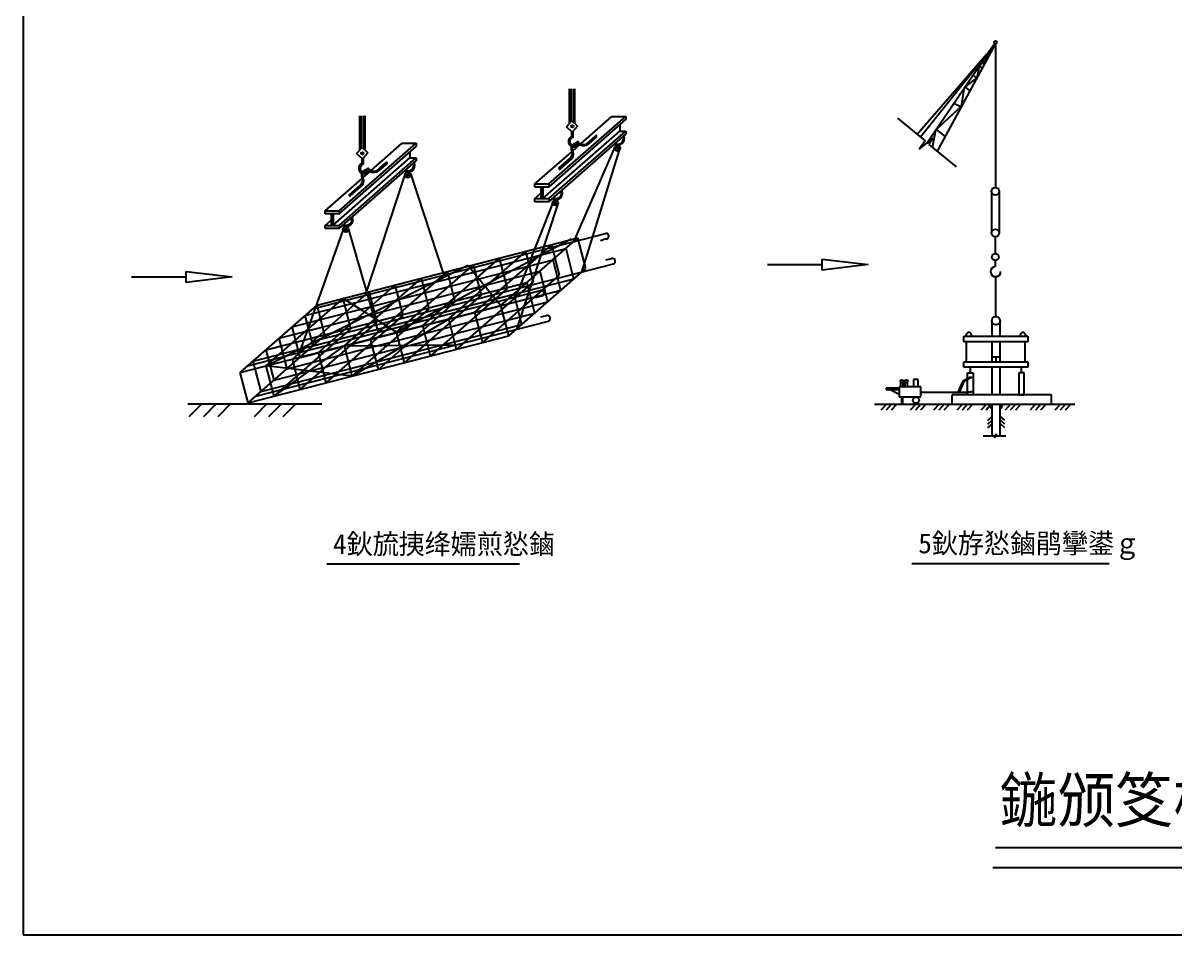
# Model space of a CAD drawing. Header units: metres. Extents: x 0 to 285, y 0 to 202.
# Drawn here: x 0 to 129.4, y 0 to 102.5 of the extents above; entities that cross this region are included whole.
import ezdxf

# ---------------------------------------------------------------- set-up
doc = ezdxf.new("R2010")
doc.units = ezdxf.units.M
doc.layers.add(' ', color=7, linetype='Continuous')

msp = doc.modelspace()

# ---------------------------------------------------------------- linework, layer by layer
at = {"layer": ' '}
for p, q in [((34.13, 41.7), (55.78, 41.7)), ((99.85, 41.76), (122.05, 41.76))]:
    msp.add_line(p, q, dxfattribs=at)
for p, q in [((0, 201.6), (0, 0)), ((101.55, 88.98), (109.15, 100.19)), ((109.25, 100.1), (102.72, 88.08)), ((109.28, 100.09), (109.28, 84)), ((100.45, 89.99), (108.35, 99.06)), ((100.86, 89.67), (108.35, 99.06)), ((108.23, 98.31), (107.95, 98.49)), ((108.28, 98.39), (108.54, 99.36)), ((108.54, 99.36), (108.71, 99.19)), ((107.2, 96.33), (107.47, 97.71)), ((107.47, 97.71), (108.28, 98.32)), ((107.47, 97.71), (107.77, 97.38)), ((105.8, 95.25), (107.2, 96.33)), ((107.19, 96.32), (106.72, 96.6)), ((61.41, 91.21), (61.41, 95.07)), ((61.41, 94.79), (61.58, 94.95)), ((61.41, 94.56), (61.58, 94.72)), ((61.58, 91.39), (61.58, 95.07)), ((61.84, 91.39), (61.84, 95.07)), ((61.84, 94.79), (62, 94.95)), ((61.84, 94.56), (62, 94.72)), ((62, 91.21), (62, 95.07)), ((105.46, 93.13), (105.8, 95.25)), ((105.84, 95.31), (106.4, 94.85)), ((61.41, 94.33), (61.58, 94.48)), ((61.41, 94.1), (61.58, 94.25)), ((61.41, 93.86), (61.58, 94.02)), ((61.41, 93.63), (61.58, 93.79)), ((61.41, 93.4), (61.58, 93.55)), ((61.41, 93.17), (61.58, 93.32)), ((61.84, 94.33), (62, 94.48)), ((61.84, 94.1), (62, 94.25)), ((61.84, 93.86), (62, 94.02)), ((61.84, 93.63), (62, 93.79)), ((61.84, 93.4), (62, 93.55)), ((61.84, 93.17), (62, 93.32)), ((105.39, 93.07), (104.56, 93.42)), ((37.85, 88.2), (37.85, 92.06)), ((37.85, 91.79), (38.01, 91.94)), ((38.01, 88.39), (38.01, 92.06)), ((38.27, 88.39), (38.27, 92.06)), ((38.27, 91.79), (38.44, 91.94)), ((38.44, 88.2), (38.44, 92.06)), ((59.09, 84.39), (67.73, 91.97)), ((61.41, 92.94), (61.58, 93.09)), ((61.41, 92.7), (61.58, 92.86)), ((61.41, 92.47), (61.58, 92.63)), ((61.41, 92.24), (61.58, 92.39)), ((61.41, 92.01), (61.58, 92.16)), ((61.41, 91.77), (61.58, 91.93)), ((61.84, 92.94), (62, 93.09)), ((61.84, 92.7), (62, 92.86)), ((61.84, 92.47), (62, 92.63)), ((61.84, 92.24), (62, 92.39)), ((61.84, 92.01), (62, 92.16)), ((61.84, 91.77), (62, 91.93)), ((62.66, 88.89), (66.16, 91.97)), ((66.16, 91.97), (67.73, 91.97)), ((67.73, 91.97), (67.73, 91.62)), ((102.57, 90.48), (105.46, 93.13)), ((37.85, 91.55), (38.01, 91.71)), ((37.85, 91.32), (38.01, 91.48)), ((37.85, 91.09), (38.01, 91.24)), ((37.85, 90.86), (38.01, 91.01)), ((37.85, 90.63), (38.01, 90.78)), ((38.27, 91.55), (38.44, 91.71)), ((38.27, 91.32), (38.44, 91.48)), ((38.27, 91.09), (38.44, 91.24)), ((38.27, 90.86), (38.44, 91.01)), ((38.27, 90.63), (38.44, 90.78)), ((59.09, 84.04), (67.73, 91.62)), ((61.05, 90.81), (61.66, 91.48)), ((61.71, 90.21), (61.05, 90.81)), ((61.41, 91.54), (61.58, 91.7)), ((61.66, 91.48), (62.32, 90.89)), ((62.32, 90.89), (61.71, 90.21)), ((61.84, 91.54), (62, 91.7)), ((67.05, 91.02), (67.05, 90.34)), ((98.25, 91.77), (101.38, 89.25)), ((37.85, 90.39), (38.01, 90.55)), ((37.85, 90.16), (38.01, 90.32)), ((37.85, 89.93), (38.01, 90.08)), ((37.85, 89.7), (38.01, 89.85)), ((37.85, 89.46), (38.01, 89.62)), ((37.85, 89.23), (38.01, 89.39)), ((38.27, 90.39), (38.44, 90.55)), ((38.27, 90.16), (38.44, 90.32)), ((38.27, 89.93), (38.44, 90.08)), ((38.27, 89.7), (38.44, 89.85)), ((38.27, 89.46), (38.44, 89.62)), ((38.27, 89.23), (38.44, 89.39)), ((58.41, 82.75), (67.05, 90.34)), ((59.09, 82.75), (67.73, 90.33)), ((59.09, 82.4), (67.73, 89.98)), ((61.64, 90.25), (61.64, 89.72)), ((61.78, 90.25), (61.78, 89.62)), ((63.33, 88.91), (64.34, 89.8)), ((63.58, 88.91), (64.46, 89.68)), ((67.04, 90.33), (67.73, 90.33)), ((67.73, 90.33), (67.73, 89.98)), ((100.68, 88.31), (102.27, 89.53)), ((102.27, 89.53), (101.78, 88.84)), ((102.2, 88.5), (102.57, 90.48)), ((102.6, 90.53), (103.6, 89.71)), ((35.53, 81.38), (44.17, 88.96)), ((35.53, 81.03), (44.17, 88.61)), ((37.48, 87.8), (38.1, 88.48)), ((37.85, 89), (38.01, 89.15)), ((37.85, 88.77), (38.01, 88.92)), ((37.85, 88.53), (38.01, 88.69)), ((38.1, 88.48), (38.76, 87.88)), ((38.27, 89), (38.44, 89.15)), ((38.27, 88.77), (38.44, 88.92)), ((38.27, 88.53), (38.44, 88.69)), ((39.1, 85.89), (42.6, 88.96)), ((42.6, 88.96), (44.17, 88.96)), ((44.17, 88.96), (44.17, 88.61)), ((57.52, 84.39), (61.66, 88.02)), ((61.77, 88.11), (62.56, 88.81)), ((66.51, 88.58), (61.86, 77.9)), ((62.27, 89.16), (62.42, 89.18)), ((67.11, 88.55), (62.74, 74.47)), ((101.38, 89.25), (100.68, 88.31)), ((101.78, 88.84), (104.86, 86.33)), ((34.85, 79.75), (43.48, 87.33)), ((35.53, 79.74), (44.17, 87.32)), ((35.53, 79.39), (44.17, 86.98)), ((38.14, 87.2), (37.48, 87.8)), ((38.08, 87.24), (38.08, 86.71)), ((38.76, 87.88), (38.14, 87.2)), ((38.22, 87.24), (38.22, 86.61)), ((39.76, 85.9), (40.77, 86.79)), ((43.48, 88.01), (43.48, 87.33)), ((43.48, 87.32), (44.17, 87.32)), ((44.17, 87.32), (44.17, 86.98)), ((60.23, 86.19), (61.49, 87.3)), ((60.34, 86.06), (61.75, 87.3)), ((38.21, 85.11), (39, 85.8)), ((42.95, 85.57), (38.4, 71.8)), ((38.71, 86.15), (38.85, 86.17)), ((40.02, 85.9), (40.9, 86.67)), ((43.55, 85.55), (47.3, 74.16)), ((33.96, 81.38), (38.1, 85.01)), ((36.66, 83.18), (37.93, 84.29)), ((36.77, 83.06), (38.18, 84.29)), ((57.52, 84.04), (57.52, 84.39)), ((57.52, 84.39), (59.09, 84.39)), ((59.09, 84.39), (59.09, 84.04)), ((59.09, 84.04), (57.52, 84.04)), ((57.52, 82.75), (58.2, 83.35)), ((58.2, 84.04), (58.2, 82.75)), ((58.41, 84.04), (58.41, 82.75)), ((108.81, 83.56), (108.81, 78.89)), ((109.68, 83.56), (109.68, 78.89)), ((59.56, 82.39), (55.28, 71.56)), ((60.13, 82.27), (55.45, 68.07)), ((57.52, 82.4), (57.52, 82.75)), ((57.52, 82.75), (59.09, 82.75)), ((59.09, 82.4), (57.52, 82.4)), ((59.09, 82.75), (59.09, 82.4)), ((33.96, 81.03), (33.96, 81.38)), ((33.96, 81.38), (35.53, 81.38)), ((35.53, 81.03), (33.96, 81.03)), ((33.96, 79.74), (34.64, 80.34)), ((34.64, 81.03), (34.64, 79.75)), ((34.85, 81.03), (34.85, 79.75)), ((35.53, 81.38), (35.53, 81.03)), ((36, 79.38), (31.01, 65.37)), ((33.96, 79.39), (33.96, 79.74)), ((33.96, 79.74), (35.53, 79.74)), ((35.53, 79.39), (33.96, 79.39)), ((35.53, 79.74), (35.53, 79.39)), ((36.57, 79.26), (39.92, 67.73)), ((32.56, 70.37), (65.46, 78.83)), ((33.04, 70.79), (62.34, 78.32)), ((41.96, 67.72), (61.59, 78.21)), ((53.7, 70.74), (62.34, 78.32)), ((63.22, 74.89), (62.34, 78.32)), ((63.22, 74.89), (62.34, 78.32)), ((65.53, 78.21), (64.88, 78.02)), ((109.25, 78.46), (109.25, 76.56)), ((31.71, 69.62), (61.01, 77.15)), ((47.84, 69.23), (56.48, 76.82)), ((50.77, 69.99), (59.41, 77.57)), ((57.36, 73.39), (56.48, 76.82)), ((60.29, 74.14), (59.41, 77.57)), ((61.9, 73.7), (61.01, 77.13)), ((27.33, 63.96), (49.98, 75.28)), ((30.25, 68.34), (59.55, 75.87)), ((33.45, 66.94), (66.34, 75.4)), ((41.98, 67.73), (50.62, 75.31)), ((44.91, 68.48), (53.55, 76.06)), ((49.98, 75.28), (53.71, 70.71)), ((51.5, 71.88), (50.62, 75.31)), ((54.43, 72.63), (53.55, 76.06)), ((60.44, 72.42), (59.55, 75.85)), ((66.1, 75.98), (65.44, 75.83)), ((83.65, 75.33), (89.81, 75.33)), ((89.81, 74.72), (89.81, 75.93)), ((89.81, 75.93), (94.98, 75.33)), ((94.98, 75.33), (89.81, 74.72)), ((109.25, 75.8), (109.25, 75.1)), ((12.18, 73.94), (18.34, 73.94)), ((18.34, 74.55), (23.51, 73.94)), ((18.34, 73.33), (18.34, 74.55)), ((23.51, 73.94), (18.34, 73.33)), ((28.79, 67.05), (58.09, 74.59)), ((36.12, 66.22), (44.76, 73.8)), ((39.05, 66.97), (47.69, 74.56)), ((45.64, 70.37), (44.76, 73.8)), ((48.57, 71.13), (47.69, 74.56)), ((51.65, 66.56), (60.29, 74.14)), ((54.58, 67.31), (63.22, 74.89)), ((58.97, 71.13), (58.09, 74.56)), ((109.31, 69.49), (109.31, 74.06)), ((27.33, 65.77), (56.62, 73.31)), ((32.59, 66.19), (61.89, 73.73)), ((33.19, 65.46), (41.83, 73.05)), ((42.71, 69.62), (41.83, 73.05)), ((45.79, 65.05), (54.43, 72.63)), ((48.72, 65.8), (57.36, 73.39)), ((57.51, 69.85), (56.63, 73.28)), ((25.27, 63.96), (58.16, 72.42)), ((25.86, 64.49), (55.16, 72.02)), ((27.33, 63.96), (35.97, 71.54)), ((30.26, 64.71), (38.9, 72.29)), ((31.13, 64.91), (60.43, 72.44)), ((41.99, 67.7), (35.97, 71.54)), ((36.85, 68.11), (35.97, 71.54)), ((39.78, 68.87), (38.9, 72.29)), ((42.86, 64.3), (51.5, 71.88)), ((56.05, 68.57), (55.17, 72)), ((58.23, 71.8), (57.58, 71.61)), ((24.4, 63.2), (33.04, 70.79)), ((24.4, 63.2), (53.7, 70.74)), ((29.67, 63.62), (58.97, 71.16)), ((33.92, 67.36), (33.04, 70.79)), ((37, 62.79), (45.64, 70.37)), ((39.93, 63.54), (48.57, 71.13)), ((51.65, 66.56), (50.77, 69.99)), ((54.58, 67.31), (53.7, 70.74)), ((26.15, 60.53), (59.04, 68.99)), ((28.21, 62.34), (57.51, 69.88)), ((31.14, 61.28), (39.78, 68.87)), ((32.59, 66.19), (31.71, 69.62)), ((34.07, 62.04), (42.71, 69.62)), ((47.85, 69.21), (37, 62.79)), ((48.72, 65.8), (47.84, 69.23)), ((58.81, 69.57), (58.14, 69.43)), ((108.84, 69.02), (108.84, 67.27)), ((109.79, 67.27), (109.79, 69.02)), ((25.28, 59.78), (33.92, 67.36)), ((25.28, 59.78), (54.58, 67.31)), ((26.75, 61.06), (56.04, 68.59)), ((28.21, 60.53), (36.85, 68.11)), ((31.13, 64.91), (30.25, 68.34)), ((42.86, 64.3), (41.98, 67.73)), ((45.79, 65.05), (44.91, 68.48)), ((28.21, 60.53), (36.12, 66.22)), ((29.67, 63.62), (28.79, 67.05)), ((36.12, 66.22), (48.59, 66.31)), ((37, 62.79), (36.12, 66.22)), ((39.93, 63.54), (39.05, 66.97)), ((105.71, 66.66), (105.71, 67.27)), ((105.71, 67.27), (112.92, 67.27)), ((112.92, 66.66), (105.71, 66.66)), ((106.01, 64.41), (106.01, 66.66)), ((108.84, 66.66), (108.84, 64.41)), ((109.79, 64.41), (109.79, 66.66)), ((112.61, 64.41), (112.61, 66.66)), ((112.92, 67.27), (112.92, 66.66)), ((28.21, 62.34), (27.33, 65.77)), ((34.07, 62.04), (33.19, 65.46)), ((108.84, 64.97), (109.79, 64.97)), ((109.31, 64.97), (109.31, 64.41)), ((26.75, 61.06), (25.86, 64.49)), ((37, 62.79), (27.33, 63.96)), ((28.21, 60.53), (27.33, 63.96)), ((31.14, 61.28), (30.26, 64.71)), ((105.71, 63.8), (105.71, 64.41)), ((105.71, 64.41), (112.92, 64.41)), ((112.92, 63.8), (105.71, 63.8)), ((106.45, 63.15), (106.45, 63.8)), ((108.84, 63.8), (108.84, 60.69)), ((109.79, 60.69), (109.79, 63.8)), ((112.18, 63.15), (112.18, 63.8)), ((112.92, 64.41), (112.92, 63.8)), ((25.28, 59.78), (24.4, 63.2)), ((100.58, 62.41), (100.06, 62.41)), ((100.06, 62.41), (100.06, 61.59)), ((100.58, 61.59), (100.58, 62.41)), ((105.59, 62.22), (105.05, 60.98)), ((105.73, 62.2), (105.19, 60.96)), ((106.45, 62.67), (105.59, 62.22)), ((106.51, 62.61), (105.73, 62.2)), ((106.14, 60.69), (106.14, 63.15)), ((106.14, 63.15), (106.75, 63.15)), ((106.75, 63.15), (106.75, 60.69)), ((112.48, 63.15), (111.88, 63.15)), ((111.88, 63.15), (111.88, 60.69)), ((112.48, 60.69), (112.48, 63.15)), ((96.99, 61.44), (96.99, 61.29)), ((98.43, 61.44), (96.99, 61.44)), ((96.99, 61.29), (98.43, 61.29)), ((98.43, 60.73), (97.35, 61.29)), ((98.43, 61.59), (98.43, 60.47)), ((100.88, 61.59), (98.43, 61.59)), ((98.6, 62.05), (98.6, 61.59)), ((98.9, 62.05), (98.6, 62.05)), ((98.9, 61.59), (98.9, 62.05)), ((99.4, 62.05), (99.09, 62.05)), ((99.09, 62.05), (99.09, 61.59)), ((99.4, 61.59), (99.4, 62.05)), ((100.88, 60.47), (100.88, 61.59)), ((100.88, 61.1), (100.95, 61.1)), ((100.95, 60.9), (100.88, 60.9)), ((100.95, 61.1), (100.95, 60.9)), ((100.95, 61), (106.15, 61)), ((106.13, 61.03), (106.45, 61.03)), ((18.51, 59.67), (33.57, 59.67)), ((20.08, 59.67), (18.64, 58.24)), ((21.7, 59.67), (20.26, 58.24)), ((23.32, 59.67), (21.88, 58.24)), ((27.41, 59.67), (25.97, 58.24)), ((29.03, 59.67), (27.59, 58.24)), ((30.65, 59.67), (29.21, 58.24)), ((95.68, 59.66), (118.19, 59.66)), ((97.01, 59.66), (96.4, 58.98)), ((97.59, 59.66), (96.98, 58.98)), ((98.17, 59.66), (97.56, 58.98)), ((98.43, 60.47), (100.88, 60.47)), ((98.7, 60.47), (98.7, 59.74)), ((98.7, 59.74), (98.84, 59.74)), ((98.84, 59.74), (98.84, 60.47)), ((100.31, 59.66), (99.7, 58.98)), ((100.89, 59.66), (100.28, 58.98)), ((101.47, 59.66), (100.86, 58.98)), ((102.93, 59.66), (102.32, 58.98)), ((103.51, 59.66), (102.9, 58.98)), ((104.09, 59.66), (103.48, 58.98)), ((104.41, 59.66), (104.41, 60.69)), ((115.58, 60.69), (104.41, 60.69)), ((105.55, 59.66), (104.94, 58.98)), ((106.13, 59.66), (105.52, 58.98)), ((106.71, 59.66), (106.1, 58.98)), ((106.75, 60.69), (106.14, 60.69)), ((108.26, 59.66), (107.64, 58.98)), ((108.61, 59.66), (108.61, 59.55)), ((108.61, 59.61), (108.66, 59.66)), ((108.61, 59.55), (108.77, 59.16)), ((108.62, 59.6), (108.62, 59.6)), ((108.63, 59.54), (108.64, 59.55)), ((108.64, 59.58), (108.64, 59.58)), ((108.64, 59.53), (108.64, 59.55)), ((108.65, 59.56), (108.65, 59.56)), ((108.66, 59.44), (108.84, 59.62)), ((108.69, 59.6), (108.69, 59.6)), ((108.69, 59.55), (108.69, 59.55)), ((108.73, 59.64), (108.73, 59.64)), ((108.74, 59.61), (108.74, 59.61)), ((108.75, 59.6), (108.75, 59.6)), ((108.77, 59.58), (108.77, 59.58)), ((108.79, 59.59), (108.79, 59.59)), ((108.82, 59.55), (108.82, 59.55)), ((108.83, 59.62), (108.84, 59.62)), ((108.83, 59.62), (108.84, 59.61)), ((108.84, 59.66), (108.84, 56.08)), ((108.84, 59.61), (108.84, 59.62)), ((109.79, 59.52), (109.93, 59.66)), ((109.79, 56.08), (109.79, 59.66)), ((109.83, 59.66), (109.83, 59.66)), ((109.83, 59.57), (109.83, 59.57)), ((109.84, 59.6), (109.84, 59.6)), ((109.85, 59.56), (109.87, 59.57)), ((109.85, 59.56), (109.87, 59.55)), ((110.01, 59.55), (109.86, 59.16)), ((109.87, 59.55), (109.87, 59.57)), ((109.89, 59.56), (109.9, 59.57)), ((109.89, 59.56), (109.9, 59.56)), ((109.9, 59.56), (109.9, 59.57)), ((109.91, 59.56), (109.93, 59.58)), ((109.91, 59.56), (109.93, 59.56)), ((109.92, 59.59), (109.92, 59.59)), ((109.93, 59.56), (109.93, 59.58)), ((109.96, 59.65), (109.96, 59.65)), ((109.96, 59.62), (109.96, 59.62)), ((109.98, 59.55), (109.98, 59.55)), ((110.01, 59.66), (110.01, 59.55)), ((110.96, 59.66), (110.35, 58.98)), ((111.55, 59.66), (110.93, 58.98)), ((112.13, 59.66), (111.52, 58.98)), ((111.88, 60.69), (112.48, 60.69)), ((113.78, 59.66), (113.17, 58.98)), ((114.36, 59.66), (113.75, 58.98)), ((114.95, 59.66), (114.34, 58.98)), ((115.58, 59.66), (115.58, 60.69)), ((116.56, 59.66), (115.94, 58.98)), ((117.14, 59.66), (116.53, 58.98)), ((117.72, 59.66), (117.11, 58.98)), ((108.65, 59.45), (108.23, 58.98)), ((108.63, 59.54), (108.64, 59.53)), ((108.67, 59.49), (108.69, 59.51)), ((108.67, 59.49), (108.69, 59.49)), ((108.69, 59.49), (108.69, 59.51)), ((108.69, 59.51), (108.69, 59.51)), ((108.72, 59.48), (108.73, 59.5)), ((108.72, 59.48), (108.74, 59.48)), ((108.72, 59.46), (108.72, 59.46)), ((108.72, 59.43), (108.72, 59.43)), ((108.72, 59.29), (108.84, 59.41)), ((108.72, 59.3), (108.72, 59.3)), ((108.72, 59.28), (108.73, 59.28)), ((108.74, 59.48), (108.73, 59.5)), ((108.73, 59.38), (108.73, 59.38)), ((108.73, 59.34), (108.73, 59.34)), ((108.73, 59.3), (108.73, 59.3)), ((108.73, 59.27), (108.73, 59.28)), ((108.74, 59.53), (108.74, 59.53)), ((108.74, 59.48), (108.74, 59.48)), ((108.74, 59.45), (108.74, 59.45)), ((108.74, 59.26), (108.74, 59.26)), ((108.75, 59.21), (108.75, 59.21)), ((108.76, 59.3), (108.77, 59.32)), ((108.76, 59.3), (108.77, 59.3)), ((108.77, 59.45), (108.79, 59.45)), ((108.77, 59.45), (108.78, 59.44)), ((108.77, 59.3), (108.77, 59.32)), ((108.77, 59.16), (108.84, 59.16)), ((108.78, 59.52), (108.78, 59.52)), ((108.78, 59.44), (108.79, 59.45)), ((108.79, 59.28), (108.79, 59.28)), ((108.79, 59.16), (108.84, 59.2)), ((108.8, 59.35), (108.8, 59.35)), ((108.8, 59.33), (108.8, 59.33)), ((108.8, 59.27), (108.8, 59.27)), ((108.83, 59.19), (108.83, 59.19)), ((109.79, 59.31), (110.01, 59.53)), ((109.79, 59.4), (109.79, 59.4)), ((109.79, 59.22), (109.79, 59.23)), ((109.79, 59.21), (109.79, 59.23)), ((109.79, 59.21), (109.79, 59.21)), ((109.86, 59.16), (109.79, 59.16)), ((109.79, 58.27), (110.27, 57.85)), ((109.8, 59.39), (109.81, 59.39)), ((109.8, 59.39), (109.81, 59.38)), ((109.81, 59.38), (109.81, 59.39)), ((109.82, 59.29), (109.82, 59.29)), ((109.82, 59.29), (109.82, 59.29)), ((109.82, 59.23), (109.82, 59.23)), ((109.82, 59.21), (109.82, 59.21)), ((109.83, 59.53), (109.83, 59.53)), ((109.83, 59.5), (109.83, 59.5)), ((109.83, 59.45), (109.83, 59.45)), ((109.83, 59.37), (109.83, 59.37)), ((109.84, 59.53), (109.84, 59.53)), ((109.84, 59.23), (109.84, 59.23)), ((109.85, 59.49), (109.85, 59.49)), ((109.85, 59.37), (109.85, 59.37)), ((109.85, 59.16), (109.87, 59.18)), ((109.86, 59.41), (109.86, 59.41)), ((109.87, 59.25), (109.87, 59.25)), ((109.88, 59.32), (109.88, 59.32)), ((109.88, 59.24), (109.88, 59.24)), ((109.9, 59.48), (109.9, 59.48)), ((109.91, 59.53), (109.91, 59.53)), ((109.92, 59.38), (109.93, 59.39)), ((109.92, 59.38), (109.93, 59.38)), ((109.93, 59.38), (109.93, 59.39)), ((109.94, 59.42), (109.94, 59.42)), ((109.95, 59.54), (109.95, 59.54)), ((109.95, 59.46), (109.95, 59.46)), ((109.95, 59.38), (109.95, 59.38)), ((109.96, 59.5), (109.96, 59.5)), ((108.84, 58.22), (108.36, 57.79)), ((108.84, 57.81), (108.36, 57.38)), ((108.84, 57.4), (108.36, 56.97)), ((109.79, 57.87), (110.27, 57.44)), ((109.79, 57.46), (110.27, 57.03)), ((107.87, 56.08), (109.2, 56.08)), ((109.2, 55.85), (109.35, 56.32)), ((109.2, 56.08), (109.2, 55.85)), ((109.35, 56.32), (109.35, 56.08)), ((109.35, 56.08), (110.44, 56.08)), ((109.27, 9.82), (195.1, 9.82)), ((108.96, 7.58), (195.1, 7.58)), ((0, 0), (285.12, 0))]:
    msp.add_line(p, q)
for centre, radius in [((109.28, 100.31), 0.15), ((61.71, 90.86), 0.13), ((66.78, 88.4), 0.31), ((66.78, 88.4), 0.11), ((38.14, 87.85), 0.13), ((43.22, 85.39), 0.31), ((43.22, 85.39), 0.11), ((109.25, 83.56), 0.43), ((59.82, 82.29), 0.31), ((59.82, 82.29), 0.11), ((36.26, 79.29), 0.31), ((36.26, 79.29), 0.11), ((109.25, 78.89), 0.43), ((109.25, 76.18), 0.38), ((109.31, 69.02), 0.47), ((98.76, 62.24), 0.16), ((99.25, 62.24), 0.16), ((106.49, 62.65), 0.04), ((106.49, 61.03), 0.04), ((100.34, 60.1), 0.35)]:
    msp.add_circle(centre, radius)
for centre, radius, start, end in [((61.89, 89.17), 0.61, 114.55, 246.45), ((61.89, 89.17), 0.46, 103.58, 248.31), ((64.39, 89.76), 0.07, 131.28, 146.21), ((64.39, 89.76), 0.07, 106.48, 131.28), ((64.4, 89.75), 0.08, 83.16, 106.48), ((64.39, 89.74), 0.08, 61.65, 83.16), ((64.39, 89.73), 0.09, 41.28, 61.65), ((64.39, 89.73), 0.09, 20.9, 41.28), ((64.3, 89.8), 0.2, 323.14, 331.95), ((64.4, 89.74), 0.08, -0.61, 20.9), ((64.41, 89.74), 0.08, 336.07, 359.39), ((66.82, 89.52), 0.77, -119.74, 18.43), ((66.82, 89.52), 0.65, -115.88, 18.43), ((60.85, 87.94), 0.91, -44.7, 13.07), ((62.26, 88.35), 0.67, 89.43, 220.73), ((62.24, 88.36), 0.55, 90.98, 202.77), ((60.85, 87.73), 0.99, -25.93, 31.42), ((61.89, 89.17), 0.61, 255.36, 259.68), ((61.89, 89.1), 0.54, -101.24, 8.79), ((61.89, 89.1), 0.39, -101.4, 8.79), ((62.24, 88.36), 0.55, 55.96, 75.2), ((62.26, 88.35), 0.67, 69.47, 77.15), ((62.97, 89.72), 0.89, 237.61, 293.36), ((62.99, 89.66), 0.96, 242.56, 307.99), ((40.83, 86.75), 0.07, 131.28, 146.21), ((40.83, 86.75), 0.07, 106.48, 131.28), ((40.83, 86.74), 0.08, 83.16, 106.48), ((40.83, 86.74), 0.08, 61.65, 83.16), ((40.83, 86.73), 0.09, 41.28, 61.65), ((40.83, 86.73), 0.09, 20.9, 41.28), ((40.84, 86.73), 0.08, -0.61, 20.9), ((40.84, 86.73), 0.08, 336.07, 359.39), ((43.26, 86.51), 0.77, -119.74, 18.43), ((38.33, 86.16), 0.61, 114.55, 246.45), ((38.33, 86.16), 0.46, 103.58, 248.31), ((38.7, 85.34), 0.67, 89.43, 220.73), ((38.68, 85.35), 0.55, 90.98, 202.77), ((38.33, 86.16), 0.61, 255.36, 259.68), ((38.32, 86.09), 0.54, -101.24, 8.79), ((38.32, 86.09), 0.39, -101.4, 8.79), ((38.68, 85.35), 0.55, 55.96, 75.2), ((38.7, 85.34), 0.67, 69.47, 77.15), ((39.41, 86.72), 0.89, 237.61, 293.36), ((39.43, 86.66), 0.96, 242.56, 307.99), ((40.74, 86.79), 0.2, 323.14, 331.95), ((43.26, 86.51), 0.65, -115.88, 18.43), ((60.28, 86.14), 0.08, 156.07, 179.39), ((60.27, 86.14), 0.07, 131.28, 156.07), ((60.29, 86.14), 0.08, 179.39, 200.9), ((60.27, 86.14), 0.07, 106.48, 131.28), ((60.3, 86.14), 0.09, 200.9, 221.28), ((60.3, 86.14), 0.09, 221.28, 241.65), ((60.27, 86.13), 0.08, 83.16, 106.48), ((60.29, 86.13), 0.08, 241.65, 263.16), ((60.27, 86.12), 0.08, 61.65, 83.16), ((60.29, 86.12), 0.08, 263.16, 286.48), ((60.27, 86.11), 0.09, 41.28, 61.65), ((60.29, 86.11), 0.07, 286.48, 311.28), ((60.27, 86.11), 0.09, 20.9, 41.28), ((60.29, 86.11), 0.07, 311.28, 336.07), ((60.28, 86.12), 0.08, -0.61, 20.9), ((60.28, 86.12), 0.08, 336.07, 359.39), ((37.28, 84.93), 0.91, -44.7, 13.07), ((37.29, 84.73), 0.99, -25.93, 31.42), ((36.72, 83.13), 0.08, 156.07, 179.39), ((36.72, 83.13), 0.08, 179.39, 200.9), ((36.71, 83.13), 0.07, 131.28, 156.07), ((36.73, 83.13), 0.09, 200.9, 221.28), ((36.71, 83.13), 0.07, 106.48, 131.28), ((36.73, 83.13), 0.09, 221.28, 241.65), ((36.71, 83.12), 0.08, 83.16, 106.48), ((36.73, 83.12), 0.08, 241.65, 263.16), ((36.71, 83.12), 0.08, 61.65, 83.16), ((36.73, 83.12), 0.08, 263.16, 286.48), ((36.71, 83.11), 0.09, 41.28, 61.65), ((36.73, 83.11), 0.07, 286.48, 311.28), ((36.71, 83.11), 0.09, 20.9, 41.28), ((36.71, 83.11), 0.08, -0.61, 20.9), ((36.73, 83.11), 0.07, 311.28, 336.07), ((36.72, 83.11), 0.08, 336.07, 359.39), ((59.86, 83.41), 0.77, -119.74, 18.43), ((59.86, 83.41), 0.65, -115.88, 18.43), ((36.3, 80.4), 0.77, -119.74, 18.43), ((36.3, 80.4), 0.65, -115.88, 18.43), ((65.51, 78.52), 0.31, -87.45, 100.83), ((66.24, 75.7), 0.31, -71.98, 116.3), ((109.28, 74.54), 0.57, -266.89, 2.75), ((58.22, 72.12), 0.31, -87.45, 100.83), ((58.94, 69.29), 0.31, -71.98, 116.3), ((106.27, 67.38), 0.32, -20.33, 200.33), ((112.35, 67.38), 0.32, -20.33, 200.33)]:
    msp.add_arc(centre, radius, start, end)

# ---------------------------------------------------------------- texts
for s, height, p in [('4鈥旈挗绛嬬煎悐鏀', 2.25, (34.83, 42.81)), ('5鈥斿悐鏀鹃攣鍙ｇ', 2.25, (100.59, 42.89)), ('鍦颁笅杩炵画澧欐柦宸ュ伐鑹烘祦绋嬪浘', 5, (109.73, 12.65))]:
    msp.add_text(s, height=height).set_placement(p)

doc.saveas('drawing.dxf')
